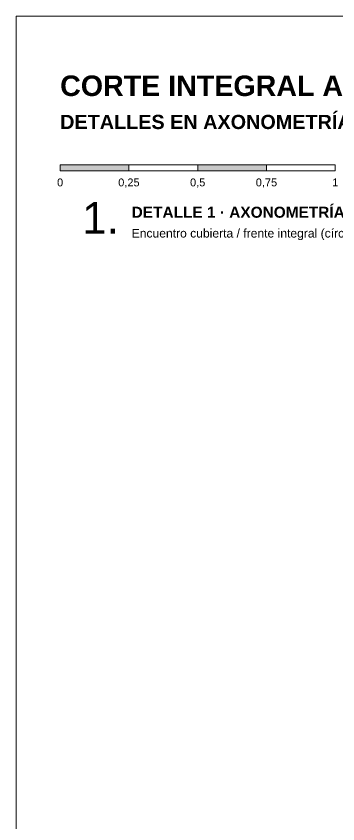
# Model space of a CAD drawing. Header units: millimetres. Extents: x 0 to 5940, y 0 to 8400.
# Drawn here: x 0 to 1170, y 5467 to 8400 of the extents above; entities that cross this region are included whole.
import ezdxf

# ---------------------------------------------------------------- set-up
doc = ezdxf.new("R2010")
doc.units = ezdxf.units.MM
doc.header["$LTSCALE"] = 20
doc.layers.add('0-MARCO-A3', color=8, linetype='Continuous')
doc.layers.add('3-TEXTOS', color=7, linetype='Continuous')
doc.styles.add('ARIAL', font='arial.ttf')
doc.styles.add('ARIAL-NEGRITA', font='arialbd.ttf')

msp = doc.modelspace()

# ---------------------------------------------------------------- hatches: boundary and pattern name
at = {"layer": '3-TEXTOS'}
h = msp.add_hatch(color=7, dxfattribs=at)
h.dxf.hatch_style = 1
h.paths.add_polyline_path([(160, 7860), (160, 7838), (410, 7838), (410, 7860)])
h = msp.add_hatch(color=7, dxfattribs=at)
h.dxf.hatch_style = 1
h.paths.add_polyline_path([(660, 7860), (660, 7838), (910, 7838), (910, 7860)])

# ---------------------------------------------------------------- linework, layer by layer
at = {"layer": '0-MARCO-A3', "lineweight": 0}
msp.add_lwpolyline([(0, 8400), (5940, 8400), (5940, 0), (0, 0)], close=True, dxfattribs=at)
at = {"layer": '3-TEXTOS', "color": 7, "lineweight": 13}
for p, q in [((160, 7860), (410, 7860)), ((410, 7860), (660, 7860)), ((660, 7860), (910, 7860))]:
    msp.add_line(p, q, dxfattribs=at)
for points in [[(410, 7838), (160, 7838), (160, 7860)], [(660, 7838), (410, 7838), (410, 7860)], [(910, 7838), (660, 7838), (660, 7860)], [(910, 7860), (1160, 7860), (1160, 7838), (910, 7838), (910, 7860)]]:
    msp.add_lwpolyline(points, dxfattribs=at)

# ---------------------------------------------------------------- texts
at = {"layer": '3-TEXTOS', "color": 7}
for s, height, style, p in [('CORTE INTEGRAL ACERO FRENTE INTEGRAL. ESC 1:20', 74.451, 'ARIAL-NEGRITA', (160, 8110)), ('DETALLES EN AXONOMETRÍA ESC 1:10', 51.528, 'ARIAL-NEGRITA', (160, 7990.1)), ('0', 28.6, 'ARIAL', (148.8, 7782)), ('0,25', 28.61, 'ARIAL', (371.1, 7782)), ('0,5', 28.61, 'ARIAL', (632.2, 7782)), ('0,75', 28.61, 'ARIAL', (871.1, 7782)), ('1', 28.6, 'ARIAL', (1148.9, 7782)), ('DETALLE 1 · AXONOMETRÍA ESC 1:10', 40.086, 'ARIAL-NEGRITA', (420, 7668)), ('Encuentro cubierta / frente integral (círculo 1 del corte)', 31.485, 'ARIAL', (420, 7596.1))]:
    msp.add_text(s, height=height, dxfattribs=dict(at, style=style)).set_placement(p)
at = {"layer": '3-TEXTOS', "color": 1, "style": 'ARIAL'}
msp.add_text('1.', height=114.54, dxfattribs=at).set_placement((240, 7610.1))

doc.saveas('drawing.dxf')
